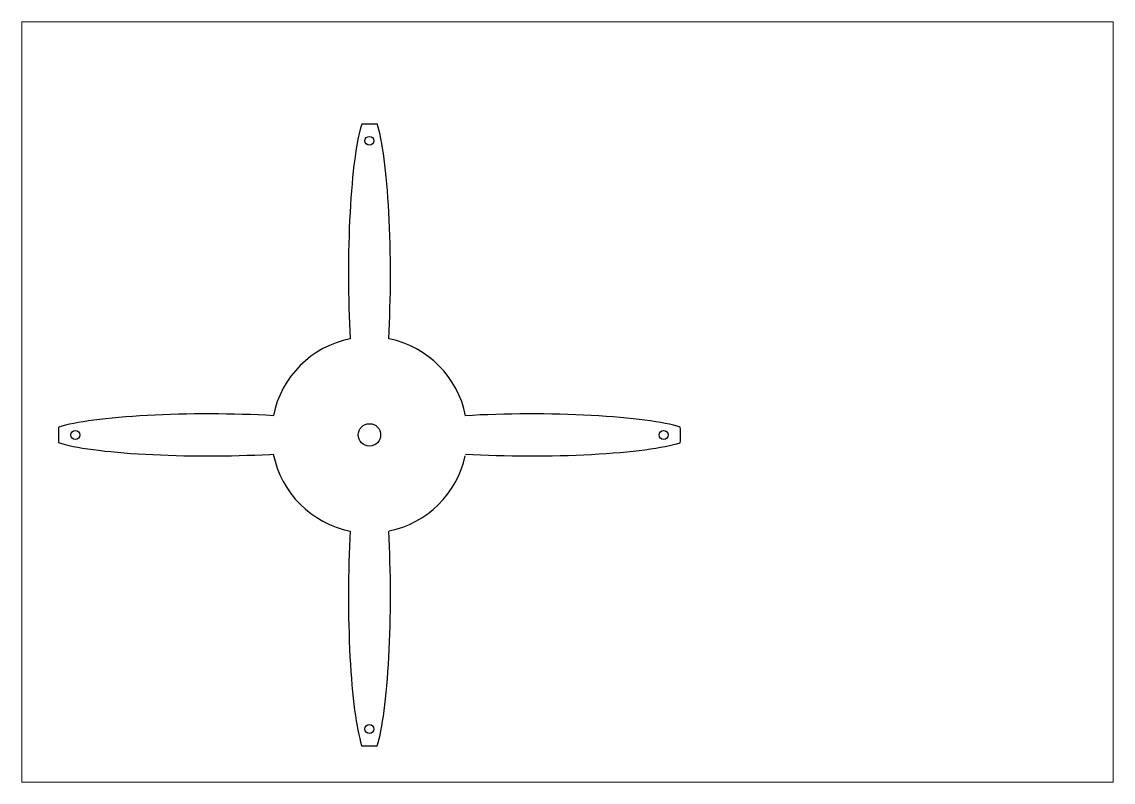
# Paper-space layout 'Sheet1' of a CAD drawing. Header units: millimetres. Extents: x 5 to 400, y 4 to 279.
# The model-space entities are those that its viewports show. They can reach past a viewport. Long polylines and large blocks are cut down to what shows.
import ezdxf

# ---------------------------------------------------------------- set-up
doc = ezdxf.new("R2010")
doc.units = ezdxf.units.MM

msp = doc.modelspace()

# ---------------------------------------------------------------- linework, layer by layer
msp.add_line((92.65, 140.82), (93.89, 140.89))
for centre, radius in [((128.21, 252.75), 1.6), ((160, 160), 0), ((160, 160), 0), ((23.21, 147.75), 1.6), ((128.21, 147.75), 4), ((233.21, 147.75), 1.6), ((128.21, 42.75), 1.6)]:
    msp.add_circle(centre, radius)
for radius, start, end in [(111, 88.5753, 91.4247), (35, 101.3091, 168.5899), (35, 11.3091, 78.3614), (111, 178.5688, 181.4247), (111, 358.5689, 1.4247), (35, 191.3091, 258.6909), (35, 281.5019, 347.7228), (111, 268.5514, 271.4247)]:
    msp.add_arc((128.21, 147.75), radius, start, end)
for centre, major_axis, start_param, end_param in [((128.21, 205.25), (0, 57.5), 0.376824, 1.985723), ((128.21, 205.25), (0, 57.5), -1.986267, -0.373719), ((70.71, 147.75), (-57.5, 0), -1.986587, -0.3785), ((185.71, 147.75), (57.5, 0), 0.376824, 1.991307), ((70.71, 147.75), (-57.5, 0), 0.376824, 1.962322), ((185.71, 147.75), (57.5, 0), -1.98738, -0.378471), ((128.21, 90.25), (0, -57.5), -1.985723, -0.383004), ((128.21, 90.25), (0, -57.5), 0.376824, 1.985732)]:
    msp.add_ellipse(centre, major_axis=major_axis, ratio=0.130435, start_param=start_param, end_param=end_param)

psp = doc.layouts.new('Sheet1')

# ---------------------------------------------------------------- viewports
at = {"layer": '0'}
psp.add_viewport(center=(202.61, 141.58), size=(394.56, 274.927), view_center_point=(198.9, 159.51), view_height=271.4572, dxfattribs=at)

doc.saveas('drawing.dxf')
